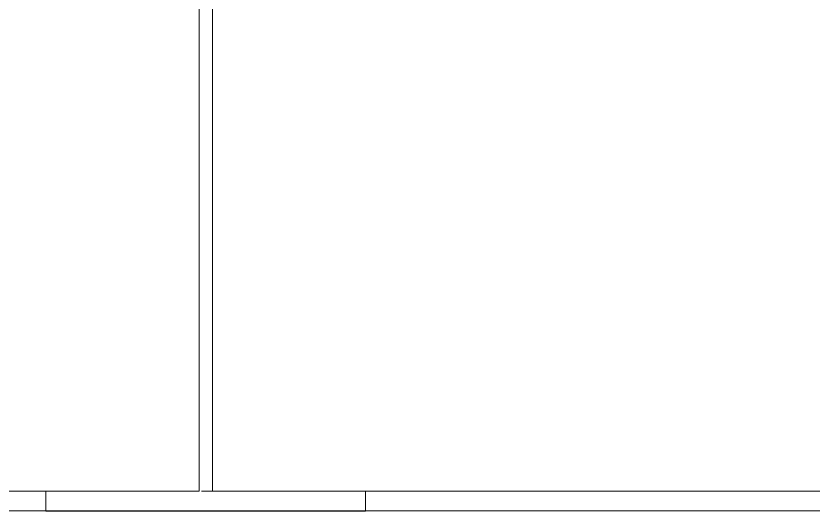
# Model space of a CAD drawing. Header units: metres. Extents: x 0 to 63075, y 0 to 44550.
# Drawn here: x 35616.3 to 35980.4, y 34196.2 to 34422.5 of the extents above; entities that cross this region are included whole.
import ezdxf

# ---------------------------------------------------------------- set-up
doc = ezdxf.new("R2010")
doc.units = ezdxf.units.M
doc.header["$LTSCALE"] = 75
doc.linetypes.add('DASHED2', pattern=[0.375, 0.25, -0.125])
doc.layers.add('SDM', color=7, linetype='Continuous')
doc.layers.add('SL1', color=8, linetype='Continuous')

# ---------------------------------------------------------------- blocks, each defined once
blk = doc.blocks.new('A$Cf33ee68d')
at = {"layer": 'SL1', "linetype": 'DASHED2', "lineweight": 0}
for p, q in [((12016.98, 6241.79), (12016.98, 6001.99)), ((12023.08, 6001.99), (12023.08, 6241.79)), ((12093.03, 6001.99), (11947.03, 6001.99)), ((11947.03, 6001.93), (11947.03, 6001.99)), ((11947.03, 6001.99), (11947.03, 6001.93)), ((11947.03, 6001.99), (12016.98, 6001.99)), ((12016.98, 6001.99), (11947.03, 6001.99)), ((11947.03, 6001.99), (11947.03, 5992.89)), ((12023.08, 6001.99), (12093.03, 6001.99)), ((12093.03, 6001.99), (12023.08, 6001.99)), ((12093.03, 6001.93), (12093.03, 6001.99)), ((12093.03, 6001.99), (12093.03, 6001.93)), ((12093.03, 5992.89), (12093.03, 6001.99)), ((12093.03, 5992.89), (11947.03, 5992.89)), ((11947.03, 5992.89), (12093.03, 5992.89)), ((11947.03, 5992.89), (12093.03, 5992.89)), ((12093.03, 5992.83), (12093.03, 5992.89))]:
    blk.add_line(p, q, dxfattribs=at)
at = {"layer": 'SL1', "lineweight": 0}
for p, q in [((12016.98, 6241.73), (12016.98, 6001.93)), ((12023.08, 6241.73), (12023.08, 6001.93)), ((11947.03, 6001.99), (11255.53, 6001.99)), ((12016.98, 6001.93), (11947.03, 6001.93)), ((11947.03, 6001.93), (11947.03, 5992.83)), ((12023.08, 6001.93), (12093.03, 6001.93)), ((12784.53, 6001.99), (12093.03, 6001.99)), ((12093.03, 6001.93), (12093.03, 5992.83)), ((11947.03, 5992.89), (11255.53, 5992.89)), ((11947.03, 5992.83), (12093.03, 5992.83)), ((12784.53, 5992.89), (12093.03, 5992.89))]:
    blk.add_line(p, q, dxfattribs=at)

msp = doc.modelspace()

# ---------------------------------------------------------------- block references
at = {"layer": 'SDM'}
msp.add_blockref('A$Cf33ee68d', (23682.93, 28203.37), dxfattribs=at)

doc.saveas('drawing.dxf')
